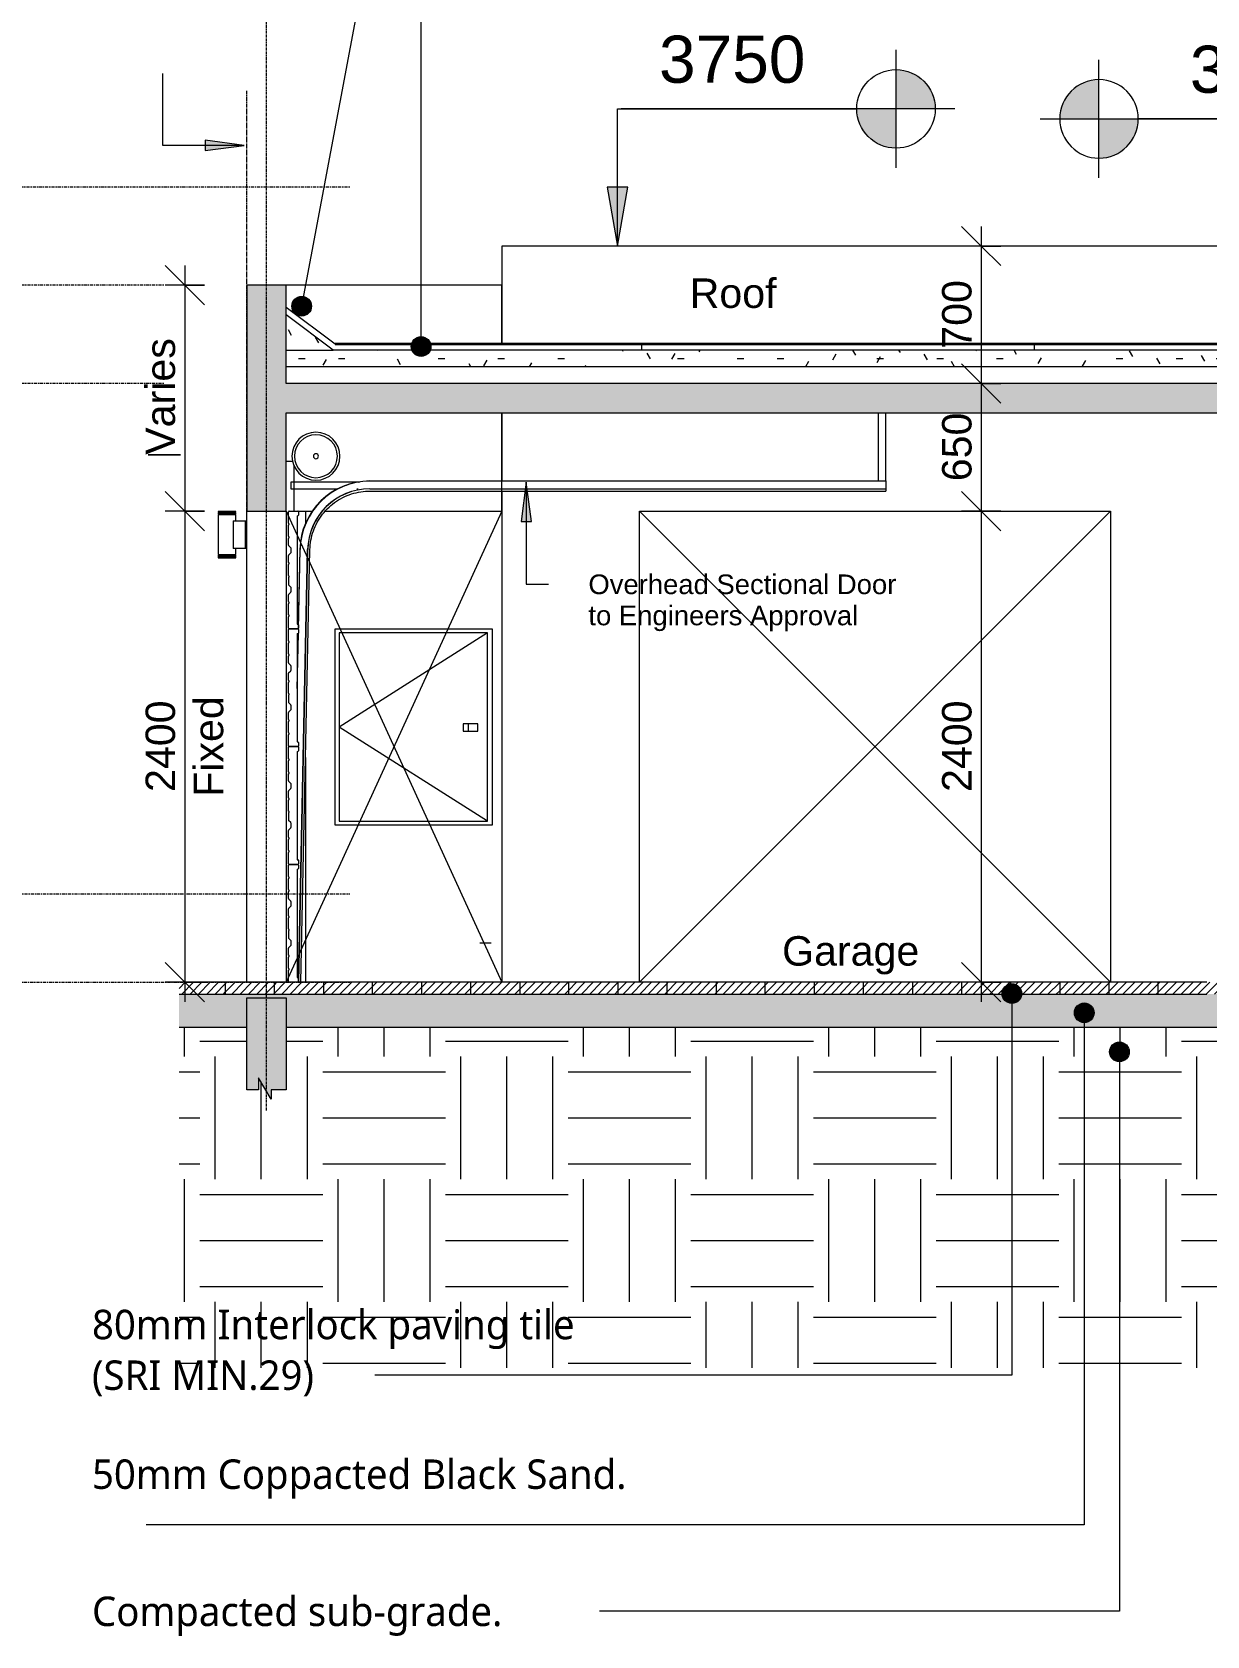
# Model space of a CAD drawing. Header units: millimetres. Extents: x -25665 to 25841, y -6376 to 15610.
# Drawn here: x -19171 to -13187, y -3329 to 4840 of the extents above; entities that cross this region are included whole.
import ezdxf

# ---------------------------------------------------------------- set-up
doc = ezdxf.new("R2010")
doc.units = ezdxf.units.MM
for name, pattern in [('Centre', [31.75, 6.35, -4.75, 15.9, -4.75]), ('Grid Line', [22.225, 12.7, -3.175, 3.175, -3.175]), ('Hidden', [7.14375, 4.7625, -2.38125])]:
    doc.linetypes.add(name, pattern=pattern)
for name, color, linetype, lineweight in [('A-ANNO-DIMS', 211, 'Continuous', 9), ('A-ANNO-DIMS-100', 211, 'Continuous', 9), ('A-DETL', 90, 'Continuous', 9), ('A-DETL-GENF', 92, 'Continuous', 9), ('A-DETL-HDLN', 90, 'Hidden', 9), ('A-DETL-THIN', 151, 'Continuous', 9), ('A-DOOR', 31, 'Continuous', 9), ('A-FLOR', 192, 'Continuous', 9), ('A-FLOR-LEVL', 51, 'Continuous', 9), ('A-FLOR-MCUT', 51, 'Continuous', 9), ('A-FLOR-PATT', 8, 'Continuous', 35), ('A-GENM', 13, 'Continuous', 9), ('A-WALL', 113, 'Continuous', 9), ('E-LITE-EQPM', 33, 'Continuous', 9), ('G-ANNO-DIMS', 111, 'Continuous', 9), ('G-ANNO-TEXT', 231, 'Continuous', 9), ('Q-CASE', 31, 'Continuous', 9), ('S-GRID', 1, 'Continuous', 9)]:
    doc.layers.add(name, color=color, linetype=linetype, lineweight=lineweight)
doc.styles.add('Arial_2', font='arial.ttf', dxfattribs={"height": 240})
doc.styles.add('Arial_4', font='arial.ttf', dxfattribs={"height": 150})
doc.styles.add('Arial_6', font='arial.ttf', dxfattribs={"height": 150})
doc.styles.add('Arial_7', font='arial.ttf', dxfattribs={"height": 100})
doc.styles.add('Lucida Sans Unicode_1', font='l_10646.ttf', dxfattribs={"height": 150})
doc.dimstyles.new('100', dxfattribs={"dimscale": 304.8, "dimtxt": 153.03891, "dimasz": 0.656168, "dimexe": 0.328084, "dimexo": 0.0625, "dimgap": 0.016404, "dimtad": 1, "dimdec": 0, "dimzin": 0, "dimdsep": 46, "dimtxsty": 'Arial_4', "dimblk1": 'OBLIQUE', "dimblk2": 'OBLIQUE', "dimsah": 1, "dimcen": 0.09, "dimdle": 0.328084, "dimazin": 0, "dimtfac": 1, "dimtdec": 4, "dimtix": 1, "dimtmove": 0, "dimatfit": 3, "dimfxl": 0.328084, "dimfxlon": 1, "dimtvp": 1, "dimtolj": 1, "dimtzin": 0, "dimarcsym": 2})
doc.dimstyles.new('100_1', dxfattribs={"dimscale": 304.8, "dimtxt": 153.03891, "dimasz": 0.656168, "dimexe": 0.328084, "dimexo": 0.0625, "dimgap": 0.016404, "dimtad": 1, "dimdec": 0, "dimzin": 0, "dimdsep": 46, "dimtxsty": 'Arial_6', "dimblk1": 'OBLIQUE', "dimblk2": 'OBLIQUE', "dimsah": 1, "dimcen": 0.09, "dimdle": 0.328084, "dimazin": 0, "dimtfac": 1, "dimtdec": 4, "dimtix": 1, "dimtmove": 0, "dimatfit": 3, "dimfxl": 0.328084, "dimfxlon": 1, "dimtvp": 1, "dimtolj": 1, "dimtzin": 0, "dimarcsym": 2})
pattern_1 = [(0, (-2066.66, 4700), (406.4, 101.6), [33.528, -271.272, 33.528, -271.272, -1625.6]), (0, (-2066.66, 4700), (406.4, 101.6), [-609.6, 33.528, -576.072, 33.528, -271.272, -711.2]), (0, (-2066.66, 4700), (406.4, 101.6), [-1524, 33.528, -169.672, 33.528, -474.472]), (120, (-1914.26, 4750.8), (-291.1882, 301.1527), [33.528, -271.272, 33.528, -271.272, -1625.6]), (120, (-1914.26, 4750.8), (-291.1882, 301.1527), [-609.6, 33.528, -576.072, 33.528, -271.272, -711.2]), (120, (-1914.26, 4750.8), (-291.1882, 301.1527), [-1524, 33.528, -169.672, 33.528, -474.472]), (240, (-1863.46, 4954), (-115.2118, -402.7527), [33.528, -271.272, 33.528, -271.272, -1625.6]), (240, (-1863.46, 4954), (-115.2118, -402.7527), [-609.6, 33.528, -576.072, 33.528, -271.272, -711.2]), (240, (-1863.46, 4954), (-115.2118, -402.7527), [-1524, 33.528, -169.672, 33.528, -474.472])]
pattern_2 = [(45, (-2066.66, 4700), (-21.213203, 21.213203), [])]

# ---------------------------------------------------------------- blocks, each defined once
blk = doc.blocks.new('overhead-sectinal-door - Rs1--1485922-Section - D')
at = {"layer": 'A-DOOR'}
for p, q in [((-14862.5, 2900), (-14862.5, 2553.2)), ((-14822.5, 2553.2), (-14822.5, 2900)), ((-17877.8, 2654), (-17870.1, 2654)), ((-17870.1, 2654), (-17843.5, 2654)), ((-17836.4, 2400), (-17836.4, 2631.7)), ((-17852.4, 2511.2), (-17852.4, 2549.3)), ((-17852.4, 2549.3), (-17501.2, 2549.3)), ((-17511, 2546.6), (-17512.6, 2546.3)), ((-17451.1, 2553.2), (-14822.5, 2553.2)), ((-14822.5, 2551.7), (-17451.1, 2551.7)), ((-14822.5, 2553.2), (-14822.5, 2551.7)), ((-14822.5, 2551.7), (-14822.5, 2549.3)), ((-14822.5, 2549.3), (-14822.5, 2518.3)), ((-17618.2, 2511.2), (-17852.4, 2511.2)), ((-17570.1, 2531.1), (-17571.6, 2530.6)), ((-17510.9, 2511.2), (-17516.6, 2511.2)), ((-17451.1, 2513.4), (-14822.5, 2513.4)), ((-17451.1, 2512.6), (-14822.5, 2512.6)), ((-17451.1, 2501.6), (-14822.5, 2501.6)), ((-14822.5, 2518.3), (-14822.5, 2517)), ((-14822.5, 2517), (-14822.5, 2513.4)), ((-14822.5, 2513.4), (-14822.5, 2512.6)), ((-14822.5, 2512.6), (-14822.5, 2505.3)), ((-14822.5, 2505.3), (-14822.5, 2501.6)), ((-17719.7, 2428.7), (-17720.8, 2427.4)), ((-17799.2, 2265.7), (-17799.5, 2264.1)), ((-17807.4, 2204.2), (-17815.4, 1822.3)), ((-17814.4, 1796.9), (-17805.9, 2204.2)), ((-17813.5, 0.2), (-17767.6, 2203.4)), ((-17812.7, 0.2), (-17766.8, 2203.4)), ((-17801.7, 0), (-17755.8, 2203.1)), ((-17815.8, 1801.7), (-17815.9, 1798.4)), ((-17820.7, 1495.6), (-17814.8, 1778.3)), ((-17816.3, 1776.8), (-17820.7, 1567)), ((-17813.5, 0.2), (-17817.1, 0.3)), ((-17812.7, 0.2), (-17813.5, 0.2)), ((-17805.4, 0.1), (-17812.7, 0.2)), ((-17802, 0), (-17805.4, 0.1))]:
    blk.add_line(p, q, dxfattribs=at)
at = {"layer": 'A-DOOR', "lineweight": 18}
for p, q in [((-17865.1, 2338.8), (-17865.1, 2396.8)), ((-17862, 2400), (-17817.5, 2400)), ((-17820.7, 2376.2), (-17820.7, 1823.8)), ((-17820.7, 2376.2), (-17816.9, 2376.2)), ((-17814.3, 2396.8), (-17814.3, 2378.7)), ((-17865.1, 2272.1), (-17865.1, 2327.6)), ((-17865.1, 2226.5), (-17865.1, 2260.9)), ((-17852.9, 2213.1), (-17864.4, 2224.7)), ((-17852.4, 2187.9), (-17852.4, 2212.1)), ((-17865.1, 2138.8), (-17865.1, 2173.5)), ((-17865.1, 2072.1), (-17865.1, 2127.6)), ((-17864.4, 2175.3), (-17852.9, 2186.9)), ((-17865.1, 2060.9), (-17865.1, 2026.5)), ((-17865.1, 1938.8), (-17865.1, 1973.5)), ((-17852.9, 2013.1), (-17864.4, 2024.7)), ((-17864.4, 1975.3), (-17852.9, 1986.9)), ((-17852.4, 1987.9), (-17852.4, 2012.1)), ((-17865.1, 1872.1), (-17865.1, 1927.6)), ((-17865.1, 1803.2), (-17865.1, 1860.9)), ((-17817.5, 1800), (-17862, 1800)), ((-17862, 1800), (-17817.5, 1800)), ((-17820.7, 1823.8), (-17816.9, 1823.8)), ((-17814.3, 1821.3), (-17814.3, 1803.2)), ((-17865.1, 1738.8), (-17865.1, 1796.8)), ((-17865.1, 1672.1), (-17865.1, 1727.6)), ((-17820.7, 1776.2), (-17820.7, 1223.8)), ((-17820.7, 1776.2), (-17816.9, 1776.2)), ((-17814.3, 1796.8), (-17814.3, 1778.7)), ((-17865.1, 1626.5), (-17865.1, 1660.9)), ((-17865.1, 1538.8), (-17865.1, 1573.5)), ((-17852.9, 1613.1), (-17864.4, 1624.7)), ((-17864.4, 1575.3), (-17852.9, 1586.9)), ((-17852.4, 1587.9), (-17852.4, 1612.1)), ((-17865.1, 1472.1), (-17865.1, 1527.6)), ((-17865.1, 1460.9), (-17865.1, 1426.5)), ((-17852.9, 1413.1), (-17864.4, 1424.7)), ((-17852.4, 1387.9), (-17852.4, 1412.1)), ((-17865.1, 1338.8), (-17865.1, 1373.5)), ((-17865.1, 1272.1), (-17865.1, 1327.6)), ((-17864.4, 1375.3), (-17852.9, 1386.9)), ((-17865.1, 1203.2), (-17865.1, 1260.9)), ((-17865.1, 1138.8), (-17865.1, 1196.8)), ((-17817.5, 1200), (-17862, 1200)), ((-17862, 1200), (-17817.5, 1200)), ((-17820.7, 1223.8), (-17816.9, 1223.8)), ((-17820.7, 1176.2), (-17820.7, 623.8)), ((-17820.7, 1176.2), (-17816.9, 1176.2)), ((-17814.3, 1221.3), (-17814.3, 1203.2)), ((-17814.3, 1196.8), (-17814.3, 1178.7)), ((-17865.1, 1072.1), (-17865.1, 1127.6)), ((-17865.1, 1026.5), (-17865.1, 1060.9)), ((-17852.9, 1013.1), (-17864.4, 1024.7)), ((-17864.4, 975.3), (-17852.9, 986.9)), ((-17852.4, 987.9), (-17852.4, 1012.1)), ((-17865.1, 938.8), (-17865.1, 973.5)), ((-17865.1, 872.1), (-17865.1, 927.6)), ((-17865.1, 860.9), (-17865.1, 826.5)), ((-17852.9, 813.1), (-17864.4, 824.7)), ((-17865.1, 738.8), (-17865.1, 773.5)), ((-17864.4, 775.3), (-17852.9, 786.9)), ((-17852.4, 787.9), (-17852.4, 812.1)), ((-17865.1, 672.1), (-17865.1, 727.6)), ((-17865.1, 603.2), (-17865.1, 660.9)), ((-17865.1, 538.8), (-17865.1, 596.8)), ((-17817.5, 600), (-17862, 600)), ((-17862, 600), (-17817.5, 600)), ((-17820.7, 623.8), (-17816.9, 623.8)), ((-17820.7, 576.2), (-17820.7, 23.8)), ((-17820.7, 576.2), (-17816.9, 576.2)), ((-17814.3, 621.3), (-17814.3, 603.2)), ((-17814.3, 596.8), (-17814.3, 578.7)), ((-17865.1, 472.1), (-17865.1, 527.6)), ((-17865.1, 426.5), (-17865.1, 460.9)), ((-17852.9, 413.1), (-17864.4, 424.7)), ((-17852.4, 387.9), (-17852.4, 412.1)), ((-17865.1, 338.8), (-17865.1, 373.5)), ((-17865.1, 272.1), (-17865.1, 327.6)), ((-17864.4, 375.3), (-17852.9, 386.9)), ((-17865.1, 260.9), (-17865.1, 226.5)), ((-17865.1, 138.8), (-17865.1, 173.5)), ((-17852.9, 213.1), (-17864.4, 224.7)), ((-17864.4, 175.3), (-17852.9, 186.9)), ((-17852.4, 187.9), (-17852.4, 212.1)), ((-17865.1, 72.1), (-17865.1, 127.6)), ((-17865.1, 3.2), (-17865.1, 60.9)), ((-17820.7, 23.8), (-17816.9, 23.8)), ((-17814.3, 21.3), (-17814.3, 3.2))]:
    blk.add_line(p, q, dxfattribs=at)
at = {"layer": 'A-DOOR', "flags": 128}
blk.add_lwpolyline([(-17755.8, 2203.1), (-17755.3, 2215.3), (-17754.3, 2227.5), (-17752.8, 2239.6), (-17750.9, 2251.6), (-17748.4, 2263.6), (-17745.5, 2275.4), (-17742.2, 2287.1), (-17738.3, 2298.7), (-17734, 2310.1), (-17729.3, 2321.3), (-17724, 2332.3), (-17718.4, 2343.1), (-17712.3, 2353.7), (-17705.9, 2364), (-17699, 2374.1), (-17691.7, 2383.9), (-17684, 2393.3), (-17676, 2402.5), (-17667.6, 2411.3), (-17658.8, 2419.8), (-17649.7, 2427.9), (-17640.3, 2435.7), (-17630.6, 2443.1), (-17620.6, 2450.1), (-17610.4, 2456.6), (-17599.8, 2462.8), (-17589.1, 2468.5), (-17578.1, 2473.8), (-17566.9, 2478.7), (-17555.6, 2483.1), (-17544, 2487.1), (-17532.3, 2490.5), (-17520.5, 2493.6), (-17508.6, 2496.1), (-17496.6, 2498.2), (-17484.5, 2499.7), (-17472.4, 2500.8), (-17460.2, 2501.4), (-17451.1, 2501.6)], dxfattribs=at)
at = {"layer": 'A-DOOR'}
for centre, radius, start, end in [((-17725.4, 2679.4), 122.1, 90, 270), ((-17725.4, 2679.4), 109.4, 90, 270), ((-17725.4, 2679.4), 122.1, 270, 90), ((-17725.4, 2679.4), 109.4, 270, 90), ((-17451.1, 2196.8), 356.4, 90, 178.8065), ((-17451.1, 2196.8), 354.9, 90, 178.8065), ((-17451.1, 2196.8), 316.6, 90, 178.8065), ((-17451.1, 2196.8), 315.8, 90, 178.8065)]:
    blk.add_arc(centre, radius, start, end, dxfattribs=at)
at = {"layer": 'A-DOOR', "lineweight": 18}
for centre, radius, start, end in [((-17725.4, 2679.4), 12.7, 90, 270), ((-17725.4, 2679.4), 12.7, 270, 90), ((-17862, 2396.8), 3.16, 90, 180), ((-17817.5, 2396.8), 3.16, 0, 90), ((-17816.9, 2378.7), 2.54, 270, 0), ((-17863.5, 2338.8), 1.59, 180, 241.67793), ((-17863.5, 2327.6), 1.59, 118.32129, 180), ((-17866.6, 2333.2), 4.76, 298.32129, 61.67793), ((-17863.5, 2272.1), 1.59, 180, 241.67793), ((-17863.5, 2260.9), 1.59, 118.32129, 180), ((-17862.6, 2226.5), 2.54, 180, 225), ((-17866.6, 2266.5), 4.76, 298.32129, 61.67793), ((-17854, 2212.1), 1.52, 0, 45), ((-17862.6, 2173.5), 2.54, 135, 180), ((-17863.5, 2138.8), 1.59, 180, 241.67793), ((-17863.5, 2127.6), 1.59, 118.32129, 180), ((-17866.6, 2133.2), 4.76, 298.32129, 61.67793), ((-17854, 2187.9), 1.52, 315, 0), ((-17863.5, 2072.1), 1.59, 180, 241.67793), ((-17863.5, 2060.9), 1.59, 118.32129, 180), ((-17866.6, 2066.5), 4.76, 298.32129, 61.67793), ((-17862.6, 2026.5), 2.54, 180, 225), ((-17862.6, 1973.5), 2.54, 135, 180), ((-17854, 2012.1), 1.52, 0, 45), ((-17854, 1987.9), 1.52, 315, 0), ((-17863.5, 1938.8), 1.59, 180, 241.67793), ((-17863.5, 1927.6), 1.59, 118.32129, 180), ((-17866.6, 1933.2), 4.76, 298.32129, 61.67793), ((-17863.5, 1872.1), 1.59, 180, 241.67793), ((-17863.5, 1860.9), 1.59, 118.32129, 180), ((-17862, 1803.2), 3.16, 180, 270), ((-17862, 1796.8), 3.16, 90, 180), ((-17866.6, 1866.5), 4.76, 298.32129, 61.67793), ((-17817.5, 1803.2), 3.16, 270, 0), ((-17817.5, 1796.8), 3.16, 0, 90), ((-17816.9, 1821.3), 2.54, 0, 90), ((-17863.5, 1738.8), 1.59, 180, 241.67793), ((-17863.5, 1727.6), 1.59, 118.32129, 180), ((-17866.6, 1733.2), 4.76, 298.32129, 61.67793), ((-17816.9, 1778.7), 2.54, 270, 0), ((-17863.5, 1672.1), 1.59, 180, 241.67793), ((-17863.5, 1660.9), 1.59, 118.32129, 180), ((-17866.6, 1666.5), 4.76, 298.32129, 61.67793), ((-17862.6, 1626.5), 2.54, 180, 225), ((-17862.6, 1573.5), 2.54, 135, 180), ((-17854, 1612.1), 1.52, 0, 45), ((-17854, 1587.9), 1.52, 315, 0), ((-17863.5, 1538.8), 1.59, 180, 241.67793), ((-17863.5, 1527.6), 1.59, 118.32129, 180), ((-17863.5, 1472.1), 1.59, 180, 241.67793), ((-17866.6, 1533.2), 4.76, 298.32129, 61.67793), ((-17866.6, 1466.5), 4.76, 298.32129, 61.67793), ((-17863.5, 1460.9), 1.59, 118.32129, 180), ((-17862.6, 1426.5), 2.54, 180, 225), ((-17854, 1412.1), 1.52, 0, 45), ((-17862.6, 1373.5), 2.54, 135, 180), ((-17863.5, 1338.8), 1.59, 180, 241.67793), ((-17863.5, 1327.6), 1.59, 118.32129, 180), ((-17866.6, 1333.2), 4.76, 298.32129, 61.67793), ((-17854, 1387.9), 1.52, 315, 0), ((-17863.5, 1272.1), 1.59, 180, 241.67793), ((-17863.5, 1260.9), 1.59, 118.32129, 180), ((-17866.6, 1266.5), 4.76, 298.32129, 61.67793), ((-17862, 1203.2), 3.16, 180, 270), ((-17862, 1196.8), 3.16, 90, 180), ((-17817.5, 1203.2), 3.16, 270, 0), ((-17817.5, 1196.8), 3.16, 0, 90), ((-17816.9, 1221.3), 2.54, 0, 90), ((-17816.9, 1178.7), 2.54, 270, 0), ((-17863.5, 1138.8), 1.59, 180, 241.67793), ((-17863.5, 1127.6), 1.59, 118.32129, 180), ((-17863.5, 1072.1), 1.59, 180, 241.67793), ((-17863.5, 1060.9), 1.59, 118.32129, 180), ((-17866.6, 1133.2), 4.76, 298.32129, 61.67793), ((-17866.6, 1066.5), 4.76, 298.32129, 61.67793), ((-17862.6, 1026.5), 2.54, 180, 225), ((-17854, 1012.1), 1.52, 0, 45), ((-17854, 987.9), 1.52, 315, 0), ((-17862.6, 973.5), 2.54, 135, 180), ((-17863.5, 938.8), 1.59, 180, 241.67793), ((-17863.5, 927.6), 1.59, 118.32129, 180), ((-17866.6, 933.2), 4.76, 298.32129, 61.67793), ((-17863.5, 872.1), 1.59, 180, 241.67793), ((-17863.5, 860.9), 1.59, 118.32129, 180), ((-17862.6, 826.5), 2.54, 180, 225), ((-17866.6, 866.5), 4.76, 298.32129, 61.67793), ((-17862.6, 773.5), 2.54, 135, 180), ((-17863.5, 738.8), 1.59, 180, 241.67793), ((-17866.6, 733.2), 4.76, 298.32129, 61.67793), ((-17854, 812.1), 1.52, 0, 45), ((-17854, 787.9), 1.52, 315, 0), ((-17863.5, 727.6), 1.59, 118.32129, 180), ((-17863.5, 672.1), 1.59, 180, 241.67793), ((-17863.5, 660.9), 1.59, 118.32129, 180), ((-17866.6, 666.5), 4.76, 298.32129, 61.67793), ((-17862, 603.2), 3.16, 180, 270), ((-17862, 596.8), 3.16, 90, 180), ((-17817.5, 603.2), 3.16, 270, 0), ((-17817.5, 596.8), 3.16, 0, 90), ((-17816.9, 621.3), 2.54, 0, 90), ((-17816.9, 578.7), 2.54, 270, 0), ((-17863.5, 538.8), 1.59, 180, 241.67793), ((-17863.5, 527.6), 1.59, 118.32129, 180), ((-17866.6, 533.2), 4.76, 298.32129, 61.67793), ((-17863.5, 472.1), 1.59, 180, 241.67793), ((-17863.5, 460.9), 1.59, 118.32129, 180), ((-17862.6, 426.5), 2.54, 180, 225), ((-17866.6, 466.5), 4.76, 298.32129, 61.67793), ((-17854, 412.1), 1.52, 0, 45), ((-17862.6, 373.5), 2.54, 135, 180), ((-17863.5, 338.8), 1.59, 180, 241.67793), ((-17863.5, 327.6), 1.59, 118.32129, 180), ((-17866.6, 333.2), 4.76, 298.32129, 61.67793), ((-17854, 387.9), 1.52, 315, 0), ((-17863.5, 272.1), 1.59, 180, 241.67793), ((-17863.5, 260.9), 1.59, 118.32129, 180), ((-17866.6, 266.5), 4.76, 298.32129, 61.67793), ((-17862.6, 226.5), 2.54, 180, 225), ((-17862.6, 173.5), 2.54, 135, 180), ((-17854, 212.1), 1.52, 0, 45), ((-17854, 187.9), 1.52, 315, 0), ((-17863.5, 138.8), 1.59, 180, 241.67793), ((-17863.5, 127.6), 1.59, 118.32129, 180), ((-17866.6, 133.2), 4.76, 298.32129, 61.67793), ((-17863.5, 72.1), 1.59, 180, 241.67793), ((-17863.5, 60.9), 1.59, 118.32129, 180), ((-17862, 3.2), 3.16, 180, 270), ((-17866.6, 66.5), 4.76, 298.32129, 61.67793), ((-17817.5, 3.2), 3.16, 270, 360), ((-17816.9, 21.3), 2.54, 0, 90)]:
    blk.add_arc(centre, radius, start, end, dxfattribs=at)
blk = doc.blocks.new('garage-proj - garage-proj-757421-Section - D')
at = {"layer": 'A-GENM'}
for p, q in [((-12977.8, 3750), (-16777.8, 3750)), ((-16777.8, 3750), (-16777.8, 3550)), ((-12977.8, 3550), (-12977.8, 3750)), ((-16777.8, 3550), (-16777.8, 3250)), ((-12977.8, 3250), (-12977.8, 3550)), ((-16777.8, 2900), (-16777.8, 2553.2)), ((-12977.8, 2400), (-12977.8, 2900)), ((-16777.8, 2501.6), (-16777.8, 2400)), ((-16777.8, 2400), (-16777.8, 0)), ((-16077.8, 0), (-16077.8, 2400)), ((-16077.8, 2400), (-13677.8, 2400)), ((-13677.8, 2400), (-13677.8, 0)), ((-12977.8, 0), (-12977.8, 2400))]:
    blk.add_line(p, q, dxfattribs=at)
blk = doc.blocks.new('OUTDOOR WALL MOUNTED LIGHT - L11 LED OUTDOOR WALL MOUNTED LIGHT IP65_26W-1026409-Section - D')
at = {"layer": 'E-LITE-EQPM'}
for p, q in [((-18177.8, 2398.5), (-18222.8, 2397.5)), ((-18222.8, 2397.5), (-18222.8, 2393)), ((-18132.8, 2397.5), (-18222.8, 2397.5)), ((-18222.8, 2393), (-18132.8, 2393)), ((-18222.8, 2390), (-18222.8, 2386)), ((-18222.8, 2390), (-18132.8, 2390)), ((-18222.8, 2386), (-18132.8, 2386)), ((-18222.8, 2383), (-18222.8, 2178)), ((-18222.8, 2383), (-18132.8, 2383)), ((-18221.3, 2393), (-18221.3, 2390)), ((-18219.8, 2386), (-18219.8, 2383)), ((-18132.8, 2397.5), (-18177.8, 2398.5)), ((-18135.8, 2383), (-18135.8, 2386)), ((-18134.3, 2390), (-18134.3, 2393)), ((-18132.8, 2393), (-18132.8, 2397.5)), ((-18132.8, 2386), (-18132.8, 2390)), ((-18132.8, 2350), (-18132.8, 2383)), ((-18147.8, 2350), (-18085.3, 2350)), ((-18147.8, 2350), (-18147.8, 2210)), ((-18085.3, 2350), (-18077.8, 2350)), ((-18085.3, 2350), (-18085.3, 2210)), ((-18085.3, 2210), (-18147.8, 2210)), ((-18132.8, 2178), (-18132.8, 2210)), ((-18086.8, 2211.8), (-18086.8, 2210.9)), ((-18086.8, 2210.9), (-18086.8, 2211.8)), ((-18077.8, 2210), (-18085.3, 2210)), ((-18222.8, 2178), (-18132.8, 2178)), ((-18222.8, 2175), (-18222.8, 2171)), ((-18222.8, 2175), (-18132.8, 2175)), ((-18222.8, 2171), (-18132.8, 2171)), ((-18222.8, 2168), (-18222.8, 2162.5)), ((-18222.8, 2168), (-18132.8, 2168)), ((-18222.8, 2162.5), (-18132.8, 2162.5)), ((-18221.3, 2171), (-18221.3, 2168)), ((-18219.8, 2178), (-18219.8, 2175)), ((-18135.8, 2175), (-18135.8, 2178)), ((-18134.3, 2168), (-18134.3, 2171)), ((-18132.8, 2171), (-18132.8, 2175)), ((-18132.8, 2162.5), (-18132.8, 2168))]:
    blk.add_line(p, q, dxfattribs=at)
blk = doc.blocks.new('mdb - mdb-1660036-Section - D')
at = {"layer": 'Q-CASE'}
for p, q in [((-17627.8, 1800), (-16827.8, 1800)), ((-17627.8, 800), (-17627.8, 1800)), ((-16827.8, 1800), (-16827.8, 800)), ((-16850.8, 1780), (-17607.8, 1300)), ((-17607.8, 1780), (-17607.8, 820)), ((-16850.8, 1780), (-17607.8, 1780)), ((-16850.8, 820), (-16850.8, 1780)), ((-16975.2, 1316.3), (-16975.2, 1278.8)), ((-16900.2, 1316.3), (-16975.2, 1316.3)), ((-16950.2, 1316.3), (-16950.2, 1278.8)), ((-16900.2, 1278.8), (-16900.2, 1316.3)), ((-16850.8, 820), (-17607.8, 1300)), ((-16975.2, 1278.8), (-16900.2, 1278.8)), ((-17607.8, 820), (-16850.8, 820)), ((-16827.8, 800), (-17627.8, 800)), ((-16890.2, 200), (-16832.8, 200))]:
    blk.add_line(p, q, dxfattribs=at)
blk = doc.blocks.new('Spot Elevations - Standard-23738-Section - D')
at = {"layer": 'G-ANNO-DIMS'}
h = blk.add_hatch(color=256, dxfattribs=at)
edge = h.paths.add_edge_path()
edge.add_line((-4194.8, 9899.7), (-3994.8, 9899.7))
edge.add_arc((-4194.8, 9899.7), 200, 0, 90)
edge.add_line((-4194.8, 10099.7), (-4194.8, 9899.7))
h = blk.add_hatch(color=256, dxfattribs=at)
edge = h.paths.add_edge_path()
edge.add_line((-4194.8, 9899.7), (-4394.8, 9899.7))
edge.add_arc((-4194.8, 9899.7), 200, 180, 270)
edge.add_line((-4194.8, 9699.7), (-4194.8, 9899.7))
for p, q in [((-4194.8, 9599.7), (-4194.8, 10199.7)), ((-3894.8, 9899.7), (-5594.8, 9899.7))]:
    blk.add_line(p, q, dxfattribs=at)
blk.add_circle((-4194.8, 9899.7), 200, dxfattribs=at)
blk = doc.blocks.new('DIMBLOCK30-Section - D')
at = {"layer": 'A-ANNO-DIMS-100', "transparency": 16777216}
for p, q in [((-14336.5, 3750), (-14436.5, 3850)), ((-14336.5, 3850), (-14336.5, 3050)), ((-14236.5, 3750), (-14436.5, 3750)), ((-14336.5, 3750), (-14236.5, 3650)), ((-14336.5, 3750), (-14236.5, 3750)), ((-14336.5, 3050), (-14436.5, 3150)), ((-14236.5, 3050), (-14436.5, 3050)), ((-14336.5, 3050), (-14236.5, 2950)), ((-14336.5, 3050), (-14236.5, 3050))]:
    blk.add_line(p, q, dxfattribs=at)
at = {"layer": 'A-ANNO-DIMS-100', "color": 0, "transparency": 16777216, "insert": (-14536.2, 3226.9), "char_height": 150, "width": 415.324, "attachment_point": 1, "rotation": 90, "line_spacing_factor": 0.941778, "style": 'Arial_4'}
blk.add_mtext('700', dxfattribs=at)
blk = doc.blocks.new('_Oblique')
at = {"color": 0, "linetype": 'ByBlock', "lineweight": -2}
blk.add_line((-0.5, -0.5), (0.5, 0.5), dxfattribs=at)
blk = doc.blocks.new('DIMBLOCK31-Section - D')
at = {"layer": 'A-ANNO-DIMS-100', "transparency": 16777216}
for p, q in [((-14336.5, 3050), (-14436.5, 3150)), ((-14236.5, 3050), (-14436.5, 3050)), ((-14336.5, 3050), (-14336.5, 2400)), ((-14336.5, 3050), (-14236.5, 2950)), ((-14336.5, 3050), (-14236.5, 3050)), ((-14336.5, 2400), (-14436.5, 2500)), ((-14236.5, 2400), (-14436.5, 2400)), ((-14336.5, 2400), (-14236.5, 2300)), ((-14336.5, 2400), (-14236.5, 2400))]:
    blk.add_line(p, q, dxfattribs=at)
at = {"layer": 'A-ANNO-DIMS-100', "color": 0, "transparency": 16777216, "insert": (-14536.2, 2551.9), "char_height": 150, "width": 415.324, "attachment_point": 1, "rotation": 90, "line_spacing_factor": 0.941778, "style": 'Arial_4'}
blk.add_mtext('650', dxfattribs=at)
blk = doc.blocks.new('DIMBLOCK32-Section - D')
at = {"layer": 'A-ANNO-DIMS-100', "transparency": 16777216}
for p, q in [((-14336.5, 2400), (-14436.5, 2500)), ((-14236.5, 2400), (-14436.5, 2400)), ((-14336.5, 2400), (-14336.5, -100)), ((-14336.5, 2400), (-14236.5, 2300)), ((-14336.5, 2400), (-14236.5, 2400)), ((-14336.5, 0), (-14436.5, 100)), ((-14236.5, 0), (-14436.5, 0)), ((-14336.5, 0), (-14236.5, -100)), ((-14336.5, 0), (-14236.5, 0))]:
    blk.add_line(p, q, dxfattribs=at)
at = {"layer": 'A-ANNO-DIMS-100', "color": 0, "transparency": 16777216, "insert": (-14536.2, 969.3), "char_height": 150, "width": 553.765, "attachment_point": 1, "rotation": 90, "line_spacing_factor": 0.941778, "style": 'Arial_4'}
blk.add_mtext('2400', dxfattribs=at)
blk = doc.blocks.new('DIMBLOCK33-Section - D')
at = {"layer": 'A-ANNO-DIMS-100', "transparency": 16777216}
for p, q in [((-18393.3, 3550), (-18493.3, 3650)), ((-18393.3, 3650), (-18393.3, 2400)), ((-18293.3, 3550), (-18493.3, 3550)), ((-18393.3, 3550), (-18293.3, 3450)), ((-18393.3, 3550), (-18293.3, 3550)), ((-18393.3, 2400), (-18493.3, 2500)), ((-18293.3, 2400), (-18493.3, 2400)), ((-18393.3, 2400), (-18293.3, 2300)), ((-18393.3, 2400), (-18293.3, 2400))]:
    blk.add_line(p, q, dxfattribs=at)
at = {"layer": 'A-ANNO-DIMS-100', "color": 0, "transparency": 16777216, "insert": (-18593.1, 2686.6), "char_height": 150, "width": 692.207, "attachment_point": 1, "rotation": 90, "line_spacing_factor": 0.941778, "style": 'Arial_6'}
blk.add_mtext('\u200cVaries', dxfattribs=at)
blk = doc.blocks.new('DIMBLOCK34-Section - D')
at = {"layer": 'A-ANNO-DIMS-100', "transparency": 16777216}
for p, q in [((-18393.3, 2400), (-18493.3, 2500)), ((-18293.3, 2400), (-18493.3, 2400)), ((-18393.3, 2400), (-18393.3, -100)), ((-18393.3, 2400), (-18293.3, 2300)), ((-18393.3, 2400), (-18293.3, 2400)), ((-18393.3, 0), (-18493.3, 100)), ((-18293.3, 0), (-18493.3, 0)), ((-18393.3, 0), (-18293.3, -100)), ((-18393.3, 0), (-18293.3, 0))]:
    blk.add_line(p, q, dxfattribs=at)
at = {"layer": 'A-ANNO-DIMS-100', "color": 0, "transparency": 16777216, "char_height": 150, "attachment_point": 1, "rotation": 90, "line_spacing_factor": 0.941778, "style": 'Arial_4'}
for s, insert, width in [('2400', (-18593.1, 969.3), 553.765), ('Fixed', (-18347.6, 944.5), 613.097)]:
    blk.add_mtext(s, dxfattribs=dict(at, insert=insert, width=width))

msp = doc.modelspace()

# ---------------------------------------------------------------- hatches: boundary and pattern name
at = {"layer": 'A-DETL-GENF'}
for points in [[(-17877.8, 2400), (-17877.8, 2900), (-11877.9, 2900), (-11877.9, 2400), (-11677.9, 2400), (-11677.9, 3550), (-11877.9, 3550), (-11877.9, 3050), (-17877.8, 3050), (-17877.8, 3550), (-18077.8, 3550), (-18077.8, 2400), (-17914.7, 2400)], [(-17952.8, -595.8), (-17952.8, -547.3), (-17877.8, -547.3), (-17877.8, -80), (-18077.8, -80), (-18077.8, -547.3), (-18017.8, -547.3), (-18017.8, -487.3)]]:
    msp.add_hatch(color=253, dxfattribs=at).paths.add_polyline_path(points)
at = {"layer": 'A-DETL-GENF', "lineweight": 18}
h = msp.add_hatch(dxfattribs=at)
h.set_pattern_fill('FP_3', color=250, style=0, pattern_type=2)
h.set_pattern_definition(pattern_1)
h.paths.add_polyline_path([(-17877.8, 3220), (-17637.8, 3220), (-17877.8, 3400), (-17877.8, 3390.5)])
at = {"layer": 'A-DETL-GENF'}
h = msp.add_hatch(dxfattribs=at)
h.set_pattern_fill('FP_19', color=253, style=0, pattern_type=2)
h.set_pattern_definition([(0, (-2066.66, 4700), (625, 625), [625, -625]), (0, (-2066.66, 4934.4), (625, 625), [625, -625]), (0, (-2066.66, 5168.75), (625, 625), [625, -625]), (90, (-1988.54, 5246.9), (-625, 625), [625, -625]), (90, (-1754.16, 5246.9), (-625, 625), [625, -625]), (90, (-1519.8, 5246.9), (-625, 625), [625, -625])])
h.paths.add_polyline_path([(12923.1, -1964.5), (14073.4, -1964.5), (14073.4, 71.5), (13122.2, 71.5), (13122.2, -123.2), (13047.2, -123.2), (13047.2, -171.8), (13018.1, -123.2), (12922.2, -123.2), (12922.2, 300), (10032.2, 300), (9782.2, 50), (9622.2, 50), (9622.2, 120), (5022.2, 120), (5022.2, -250), (4772.2, -250), (4772.2, 150), (3772.2, 150), (3772.2, 200), (2122.2, 200), (2122.2, -250), (1922.2, -250), (1922.2, 200), (-2162.8, 200), (-2162.8, -250), (-2362.8, -250), (-2362.8, 200), (-6777.8, 200), (-6777.8, -250), (-7027.8, -250), (-7027.8, 148.2), (-8647.1, 148.2), (-9113.1, -84.8), (-9113.1, -230), (-17877.8, -230), (-17877.8, -547.3), (-17952.8, -547.3), (-17952.8, -595.8), (-18017.8, -487.3), (-18017.8, -547.3), (-18077.8, -547.3), (-18077.8, -230), (-18422.4, -230), (-18422.4, -1964.5), (12899, -1964.5)])
at = {"layer": 'A-DETL-GENF', "lineweight": 18}
h = msp.add_hatch(dxfattribs=at)
h.set_pattern_fill('FP_15', color=250, style=0, pattern_type=2)
h.set_pattern_definition(pattern_2)
h.paths.add_polyline_path([(-18187.1, -60), (-18187.1, 0), (-18422.4, 0), (-18422.4, -60)])
h = msp.add_hatch(dxfattribs=at)
h.set_pattern_fill('FP_15', color=250, style=0, pattern_type=2)
h.set_pattern_definition(pattern_2)
h.paths.add_polyline_path([(-17937.1, -60), (-17937.1, 0), (-18187.1, 0), (-18187.1, -60)])
h = msp.add_hatch(dxfattribs=at)
h.set_pattern_fill('FP_15', color=250, style=0, pattern_type=2)
h.set_pattern_definition(pattern_2)
h.paths.add_polyline_path([(-17687.1, -60), (-17687.1, 0), (-17937.1, 0), (-17937.1, -60), (-17914.7, -60)])
h = msp.add_hatch(dxfattribs=at)
h.set_pattern_fill('FP_15', color=250, style=0, pattern_type=2)
h.set_pattern_definition(pattern_2)
h.paths.add_polyline_path([(-17437.1, -60), (-17437.1, 0), (-17687.1, 0), (-17687.1, -60)])
h = msp.add_hatch(dxfattribs=at)
h.set_pattern_fill('FP_15', color=250, style=0, pattern_type=2)
h.set_pattern_definition(pattern_2)
h.paths.add_polyline_path([(-17187.1, -60), (-17187.1, 0), (-17437.1, 0), (-17437.1, -60), (-17406.9, -60)])
h = msp.add_hatch(dxfattribs=at)
h.set_pattern_fill('FP_15', color=250, style=0, pattern_type=2)
h.set_pattern_definition(pattern_2)
h.paths.add_polyline_path([(-16937.1, -60), (-16937.1, 0), (-17187.1, 0), (-17187.1, -60)])
h = msp.add_hatch(dxfattribs=at)
h.set_pattern_fill('FP_15', color=250, style=0, pattern_type=2)
h.set_pattern_definition(pattern_2)
h.paths.add_polyline_path([(-16687.1, -60), (-16687.1, 0), (-16937.1, 0), (-16937.1, -60)])
h = msp.add_hatch(dxfattribs=at)
h.set_pattern_fill('FP_15', color=250, style=0, pattern_type=2)
h.set_pattern_definition(pattern_2)
h.paths.add_polyline_path([(-16437.1, -60), (-16437.1, 0), (-16687.1, 0), (-16687.1, -60)])
h = msp.add_hatch(dxfattribs=at)
h.set_pattern_fill('FP_15', color=250, style=0, pattern_type=2)
h.set_pattern_definition(pattern_2)
h.paths.add_polyline_path([(-16187.1, -60), (-16187.1, 0), (-16437.1, 0), (-16437.1, -60), (-16391.4, -60)])
h = msp.add_hatch(dxfattribs=at)
h.set_pattern_fill('FP_15', color=250, style=0, pattern_type=2)
h.set_pattern_definition(pattern_2)
h.paths.add_polyline_path([(-15937.1, -60), (-15937.1, 0), (-16187.1, 0), (-16187.1, -60)])
h = msp.add_hatch(dxfattribs=at)
h.set_pattern_fill('FP_15', color=250, style=0, pattern_type=2)
h.set_pattern_definition(pattern_2)
h.paths.add_polyline_path([(-15687.1, -60), (-15687.1, 0), (-15937.1, 0), (-15937.1, -60)])
h = msp.add_hatch(dxfattribs=at)
h.set_pattern_fill('FP_15', color=250, style=0, pattern_type=2)
h.set_pattern_definition(pattern_2)
h.paths.add_polyline_path([(-15437.1, -60), (-15437.1, 0), (-15687.1, 0), (-15687.1, -60)])
h = msp.add_hatch(dxfattribs=at)
h.set_pattern_fill('FP_15', color=250, style=0, pattern_type=2)
h.set_pattern_definition(pattern_2)
h.paths.add_polyline_path([(-15187.1, -60), (-15187.1, 0), (-15437.1, 0), (-15437.1, -60)])
h = msp.add_hatch(dxfattribs=at)
h.set_pattern_fill('FP_15', color=250, style=0, pattern_type=2)
h.set_pattern_definition(pattern_2)
h.paths.add_polyline_path([(-14937.1, -60), (-14937.1, 0), (-15187.1, 0), (-15187.1, -60)])
h = msp.add_hatch(dxfattribs=at)
h.set_pattern_fill('FP_15', color=250, style=0, pattern_type=2)
h.set_pattern_definition(pattern_2)
h.paths.add_polyline_path([(-14687.1, -60), (-14687.1, 0), (-14937.1, 0), (-14937.1, -60)])
h = msp.add_hatch(dxfattribs=at)
h.set_pattern_fill('FP_15', color=250, style=0, pattern_type=2)
h.set_pattern_definition(pattern_2)
h.paths.add_polyline_path([(-14437.1, -60), (-14437.1, 0), (-14687.1, 0), (-14687.1, -60)])
h = msp.add_hatch(dxfattribs=at)
h.set_pattern_fill('FP_15', color=250, style=0, pattern_type=2)
h.set_pattern_definition(pattern_2)
h.paths.add_polyline_path([(-14187.1, -60), (-14187.1, 0), (-14437.1, 0), (-14437.1, -60), (-14360.4, -60)])
h = msp.add_hatch(dxfattribs=at)
h.set_pattern_fill('FP_15', color=250, style=0, pattern_type=2)
h.set_pattern_definition(pattern_2)
h.paths.add_polyline_path([(-13937.1, -60), (-13937.1, 0), (-14187.1, 0), (-14187.1, -60)])
h = msp.add_hatch(dxfattribs=at)
h.set_pattern_fill('FP_15', color=250, style=0, pattern_type=2)
h.set_pattern_definition(pattern_2)
h.paths.add_polyline_path([(-13687.1, -60), (-13687.1, 0), (-13937.1, 0), (-13937.1, -60)])
h = msp.add_hatch(dxfattribs=at)
h.set_pattern_fill('FP_15', color=250, style=0, pattern_type=2)
h.set_pattern_definition(pattern_2)
h.paths.add_polyline_path([(-13437.1, -60), (-13437.1, 0), (-13687.1, 0), (-13687.1, -60)])
h = msp.add_hatch(dxfattribs=at)
h.set_pattern_fill('FP_15', color=250, style=0, pattern_type=2)
h.set_pattern_definition(pattern_2)
h.paths.add_polyline_path([(-13187.1, -60), (-13187.1, 0), (-13437.1, 0), (-13437.1, -60)])
h = msp.add_hatch(dxfattribs=at)
h.set_pattern_fill('FP_15', color=250, style=0, pattern_type=2)
h.set_pattern_definition(pattern_2)
h.paths.add_polyline_path([(-12937.1, -60), (-12937.1, 0), (-13187.1, 0), (-13187.1, -60)])
at = {"layer": 'A-DETL-GENF'}
h = msp.add_hatch(dxfattribs=at)
h.set_pattern_fill('FP_14', style=0, pattern_type=2)
h.set_pattern_definition([(0, (-2066.66, 4700), (121.92, 30.48), [10.058, -81.382, 10.058, -81.382, -487.68]), (0, (-2066.66, 4700), (121.92, 30.48), [-182.88, 10.058, -172.822, 10.058, -81.382, -213.36]), (0, (-2066.66, 4700), (121.92, 30.48), [-457.2, 10.058, -50.902, 10.058, -142.342]), (120, (-2020.94, 4715.24), (-87.356454, 90.345817), [10.058, -81.382, 10.058, -81.382, -487.68]), (120, (-2020.94, 4715.24), (-87.356454, 90.345817), [-182.88, 10.058, -172.822, 10.058, -81.382, -213.36]), (120, (-2020.94, 4715.24), (-87.356454, 90.345817), [-457.2, 10.058, -50.902, 10.058, -142.342]), (240, (-2005.7, 4776.2), (-34.563546, -120.825817), [10.058, -81.382, 10.058, -81.382, -487.68]), (240, (-2005.7, 4776.2), (-34.563546, -120.825817), [-182.88, 10.058, -172.822, 10.058, -81.382, -213.36]), (240, (-2005.7, 4776.2), (-34.563546, -120.825817), [-457.2, 10.058, -50.902, 10.058, -142.342])])
h.paths.add_polyline_path([(-9437.1, -230), (-9363.1, -230), (-9363.1, -60), (-18422.4, -60), (-18422.4, -230), (-18077.8, -230), (-18077.8, -80), (-17877.8, -80), (-17877.8, -230), (-9687.1, -230)])
at = {"layer": 'A-FLOR-PATT', "lineweight": 9}
h = msp.add_hatch(dxfattribs=at)
h.set_pattern_fill('FP_3', color=256, style=0, pattern_type=2)
h.set_pattern_definition(pattern_1)
h.paths.add_polyline_path([(-17627.8, 3135), (-11877.9, 3135), (-11877.9, 3220), (-17877.8, 3220), (-17877.8, 3135), (-17637.8, 3135)])
h = msp.add_hatch(dxfattribs=at)
h.set_pattern_fill('FP_2', color=256, style=0, pattern_type=2)
h.set_pattern_definition([(90, (-2066.7, 4700), (-2000, 1e-13), [])])
h.paths.add_polyline_path([(-12117.9, 3220), (-12127.9, 3250), (-17627.8, 3250), (-17637.8, 3220), (-12127.9, 3220)])
at = {"layer": 'G-ANNO-DIMS'}
msp.add_hatch(color=256, dxfattribs=at).paths.add_polyline_path([(-16189, 3750), (-16136.1, 4050), (-16241.9, 4050)])
at = {"layer": 'G-ANNO-TEXT'}
for points in [[(-18090.3, 4262.6), (-18290.3, 4288.9), (-18290.3, 4236.2)], [(-16654.2, 2547.1), (-16680.5, 2347.1), (-16627.9, 2347.1)]]:
    msp.add_hatch(color=7, dxfattribs=at).paths.add_polyline_path(points)
h = msp.add_hatch(color=7, dxfattribs=at)
edge = h.paths.add_edge_path()
edge.add_arc((-17798, 3443.3), 50, 0, 360)
h = msp.add_hatch(color=7, dxfattribs=at)
edge = h.paths.add_edge_path()
edge.add_arc((-17189.7, 3237.8), 50, 0, 360)
h = msp.add_hatch(color=7, dxfattribs=at)
edge = h.paths.add_edge_path()
edge.add_arc((-14180.4, -57.8), 50, 0, 360)
h = msp.add_hatch(color=7, dxfattribs=at)
edge = h.paths.add_edge_path()
edge.add_arc((-13812.1, -155.6), 50, 0, 360)
h = msp.add_hatch(color=7, dxfattribs=at)
edge = h.paths.add_edge_path()
edge.add_arc((-13632.8, -354.6), 50, 0, 360)

# ---------------------------------------------------------------- linework, layer by layer
at = {"layer": 'A-DETL'}
for p, q in [((-16777.8, 3550), (-16777.8, 3250)), ((-16777.8, 2400), (-16777.8, 2900))]:
    msp.add_line(p, q, dxfattribs=at)
at = {"layer": 'A-DETL-HDLN'}
msp.add_line((-18077.8, 1942.4), (-18077.8, 4542.4), dxfattribs=at)
at = {"layer": 'A-DETL-THIN'}
for p, q in [((-17877.8, 3550), (-18077.8, 3550)), ((-18077.8, 3550), (-18077.8, 2400)), ((-17877.8, 3050), (-17877.8, 3550)), ((-17627.8, 3250), (-17877.8, 3437.5)), ((-17637.8, 3220), (-17877.8, 3400)), ((-17877.8, 3220), (-17637.8, 3220)), ((-11877.9, 3050), (-17877.8, 3050)), ((-17877.8, 2400), (-17877.8, 2900)), ((-17877.8, 2900), (-11877.9, 2900)), ((-18077.8, 2400), (-17877.8, 2400)), ((-17877.8, 2400), (-16777.8, 0)), ((-16777.8, 2400), (-17877.8, 0)), ((-16077.8, 2400), (-13677.8, 0)), ((-13677.8, 2400), (-16077.8, 0)), ((-18187.1, 0), (-18422.4, 0)), ((-18187.1, 0), (-18187.1, -60)), ((-17937.1, 0), (-18187.1, 0)), ((-17687.1, 0), (-17937.1, 0)), ((-17937.1, -60), (-17937.1, 0)), ((-17687.1, 0), (-17687.1, -60)), ((-17437.1, 0), (-17687.1, 0)), ((-17187.1, 0), (-17437.1, 0)), ((-17437.1, -60), (-17437.1, 0)), ((-17187.1, 0), (-17187.1, -60)), ((-16937.1, 0), (-17187.1, 0)), ((-16687.1, 0), (-16937.1, 0)), ((-16937.1, -60), (-16937.1, 0)), ((-16687.1, 0), (-16687.1, -60)), ((-16437.1, 0), (-16687.1, 0)), ((-16187.1, 0), (-16437.1, 0)), ((-16437.1, -60), (-16437.1, 0)), ((-16187.1, 0), (-16187.1, -60)), ((-15937.1, 0), (-16187.1, 0)), ((-15687.1, 0), (-15937.1, 0)), ((-15937.1, -60), (-15937.1, 0)), ((-15687.1, 0), (-15687.1, -60)), ((-15437.1, 0), (-15687.1, 0)), ((-15187.1, 0), (-15437.1, 0)), ((-15437.1, -60), (-15437.1, 0)), ((-15187.1, 0), (-15187.1, -60)), ((-14937.1, 0), (-15187.1, 0)), ((-14687.1, 0), (-14937.1, 0)), ((-14937.1, -60), (-14937.1, 0)), ((-14687.1, 0), (-14687.1, -60)), ((-14437.1, 0), (-14687.1, 0)), ((-14437.1, 0), (-14437.1, -60)), ((-14187.1, 0), (-14437.1, 0)), ((-14187.1, 0), (-14187.1, -60)), ((-13937.1, 0), (-14187.1, 0)), ((-13937.1, 0), (-13937.1, -60)), ((-13687.1, 0), (-13937.1, 0)), ((-13687.1, 0), (-13687.1, -60)), ((-13437.1, 0), (-13687.1, 0)), ((-13437.1, 0), (-13437.1, -60)), ((-13187.1, 0), (-13437.1, 0)), ((-18422.4, -60), (-18187.1, -60)), ((-18187.1, -60), (-17937.1, -60)), ((-18077.8, -547.3), (-18077.8, -80)), ((-18077.8, -80), (-17877.8, -80)), ((-17937.1, -60), (-17687.1, -60)), ((-17877.8, -80), (-17877.8, -547.3)), ((-17687.1, -60), (-17437.1, -60)), ((-17437.1, -60), (-17187.1, -60)), ((-17187.1, -60), (-16937.1, -60)), ((-16937.1, -60), (-16687.1, -60)), ((-16687.1, -60), (-16437.1, -60)), ((-16437.1, -60), (-16187.1, -60)), ((-16187.1, -60), (-15937.1, -60)), ((-15937.1, -60), (-15687.1, -60)), ((-15687.1, -60), (-15437.1, -60)), ((-15437.1, -60), (-15187.1, -60)), ((-15187.1, -60), (-14937.1, -60)), ((-14937.1, -60), (-14687.1, -60)), ((-14687.1, -60), (-14437.1, -60)), ((-14437.1, -60), (-14187.1, -60)), ((-14187.1, -60), (-13937.1, -60)), ((-13937.1, -60), (-13687.1, -60)), ((-13687.1, -60), (-13437.1, -60)), ((-13437.1, -60), (-13187.1, -60)), ((-18077.8, -230), (-18422.4, -230)), ((-9113.1, -230), (-17877.8, -230)), ((-17952.8, -595.8), (-18017.8, -487.3)), ((-18017.8, -487.3), (-18017.8, -547.3)), ((-18017.8, -547.3), (-18077.8, -547.3)), ((-17877.8, -547.3), (-17952.8, -547.3)), ((-17952.8, -547.3), (-17952.8, -595.8))]:
    msp.add_line(p, q, dxfattribs=at)
at = {"layer": 'A-FLOR', "lineweight": 35}
msp.add_line((-12127.9, 3250), (-17627.8, 3250), dxfattribs=at)
at = {"layer": 'A-FLOR-LEVL', "linetype": 'Centre'}
for p, q in [((-17553.6, 4050), (-24840.8, 4050)), ((-18500.8, 3550), (-20371.4, 3550)), ((-18500.8, 3050), (-20093.9, 3050)), ((-24840.8, 450), (-17553.6, 450)), ((-22208.1, 0), (-17553.6, 0))]:
    msp.add_line(p, q, dxfattribs=at)
at = {"layer": 'A-FLOR-MCUT'}
for p, q in [((-12117.9, 3220), (-17637.8, 3220)), ((-11877.9, 3135), (-17877.8, 3135))]:
    msp.add_line(p, q, dxfattribs=at)
at = {"layer": 'A-WALL'}
for p, q in [((-16777.8, 3550), (-17877.8, 3550)), ((-16777.8, 3250), (-16777.8, 3550)), ((-16777.8, 2553.2), (-16777.8, 2900)), ((-16777.8, 2400), (-16777.8, 2501.6)), ((-18077.8, 0), (-18077.8, 2400)), ((-17877.8, 2400), (-17877.8, 0)), ((-17817.5, 2400), (-17743.5, 2400)), ((-17777.8, 2400), (-17777.8, 2336.8)), ((-17678.2, 2400), (-16777.8, 2400)), ((-17777.8, 1145.1), (-17777.8, 0))]:
    msp.add_line(p, q, dxfattribs=at)
at = {"layer": 'G-ANNO-DIMS'}
for p, q in [((-16189, 4448.5), (-14970.8, 4448.5)), ((-16189, 3750), (-16189, 4448.5)), ((-12308.8, 4397.5), (-13536.9, 4397.5)), ((-16136.1, 4050), (-16241.9, 4050)), ((-16241.9, 4050), (-16189, 3750)), ((-16189, 3750), (-16136.1, 4050))]:
    msp.add_line(p, q, dxfattribs=at)
at = {"layer": 'G-ANNO-TEXT', "color": 7}
for p, q in [((-17798, 3443.3), (-17189.7, 6674.2)), ((-17189.7, 3237.8), (-17189.7, 5578.9)), ((-18504.5, 4262.6), (-18504.5, 4628.1)), ((-18090.3, 4262.6), (-18504.5, 4262.6)), ((-18090.3, 4262.6), (-18290.3, 4288.9)), ((-18290.3, 4288.9), (-18290.3, 4236.2)), ((-18290.3, 4236.2), (-18090.3, 4262.6)), ((-16654.2, 2547.1), (-16680.5, 2347.1)), ((-16627.9, 2347.1), (-16654.2, 2547.1)), ((-16654.2, 2547.1), (-16654.2, 2027)), ((-16680.5, 2347.1), (-16627.9, 2347.1)), ((-16654.2, 2027), (-16540.8, 2027)), ((-14180.4, -57.8), (-14180.4, -2001.2)), ((-13812.1, -155.6), (-13812.1, -2763.3)), ((-13632.8, -354.6), (-13632.8, -3203.9)), ((-15511.4, -2001.2), (-17426.1, -2001.2)), ((-14180.4, -2001.2), (-15511.4, -2001.2)), ((-14150.8, -2763.3), (-18590.3, -2763.3)), ((-13812.1, -2763.3), (-14150.8, -2763.3)), ((-15902.4, -3203.9), (-16281.8, -3203.9)), ((-13632.8, -3203.9), (-15902.4, -3203.9))]:
    msp.add_line(p, q, dxfattribs=at)
for centre in [(-17798, 3443.3), (-17189.7, 3237.8), (-14180.4, -57.8), (-13812.1, -155.6), (-13632.8, -354.6)]:
    msp.add_circle(centre, 50, dxfattribs=at)
at = {"layer": 'S-GRID', "linetype": 'Grid Line'}
msp.add_line((-17977.8, -653.8), (-17977.8, 14809.9), dxfattribs=at)

# ---------------------------------------------------------------- block references
at = {"layer": 'A-DOOR'}
msp.add_blockref('overhead-sectinal-door - Rs1--1485922-Section - D', (0, 0), dxfattribs=at)
at = {"layer": 'A-GENM'}
msp.add_blockref('garage-proj - garage-proj-757421-Section - D', (0, 0), dxfattribs=at)
at = {"layer": 'E-LITE-EQPM'}
msp.add_blockref('OUTDOOR WALL MOUNTED LIGHT - L11 LED OUTDOOR WALL MOUNTED LIGHT IP65_26W-1026409-Section - D', (0, 0), dxfattribs=at)
at = {"layer": 'G-ANNO-DIMS'}
msp.add_blockref('Spot Elevations - Standard-23738-Section - D', (-10576, -5451.2), dxfattribs=at)
at = {"layer": 'G-ANNO-DIMS', "extrusion": (0, 0, -1)}
msp.add_blockref('Spot Elevations - Standard-23738-Section - D', (17931.7, -5502.2), dxfattribs=at)
at = {"layer": 'Q-CASE'}
msp.add_blockref('mdb - mdb-1660036-Section - D', (0, 0), dxfattribs=at)

# ---------------------------------------------------------------- texts
at = {"layer": 'G-ANNO-DIMS', "char_height": 240, "width": 893.244, "attachment_point": 1, "line_spacing_factor": 0.941778, "style": 'Arial_2'}
for s, insert in [('3750', (-15978, 4821.4)), ('3550', (-13274.1, 4770.4))]:
    msp.add_mtext(s, dxfattribs=dict(at, insert=insert))
at = {"layer": 'G-ANNO-TEXT', "color": 7, "attachment_point": 1}
for s, insert, char_height, width, style in [('Roof', (-15821.8, 3584.7), 150, 537.131, 'Arial_4'), ('Overhead Sectional Door ', (-16337.6, 2077), 100, 1924.05, 'Arial_7'), ('to Engineers Approval', (-16337.6, 1918.3), 100, 1643.459, 'Arial_7'), ('Garage', (-15351, 234.7), 150, 833.755, 'Arial_4'), ('80mm Interlock paving tile ', (-18866.2, -1668.2), 150, 3431.222, 'Lucida Sans Unicode_1'), ('(SRI MIN.29)', (-18866.2, -1926.2), 150, 1499.156, 'Lucida Sans Unicode_1'), ('50mm Coppacted Black Sand.', (-18866.2, -2430.4), 150, 3695.779, 'Lucida Sans Unicode_1'), ('Compacted sub-grade.', (-18866.2, -3128.9), 150, 2886.075, 'Lucida Sans Unicode_1')]:
    msp.add_mtext(s, dxfattribs=dict(at, insert=insert, char_height=char_height, width=width, style=style))

# ---------------------------------------------------------------- dimensions: what is measured, and where the dimension line sits
at = {"layer": 'A-ANNO-DIMS'}
for base, p1, p2, override, picture, middle in [((-14336.5, 3050), (-14236.5, 3750), (-14236.5, 3050), {"dimpost": '<>', "dimfxl": 700}, 'DIMBLOCK30-Section - D', (-14418.1, 3400)), ((-14336.5, 2400), (-14236.5, 3050), (-14236.5, 2400), {"dimpost": '<>', "dimfxl": 650}, 'DIMBLOCK31-Section - D', (-14418.1, 2725)), ((-14336.5, 0), (-14236.5, 2400), (-14236.5, 0), {"dimpost": '<>', "dimfxl": 2400}, 'DIMBLOCK32-Section - D', (-14418.1, 1200))]:
    dim = msp.add_linear_dim(base=base, p1=p1, p2=p2, angle=90, dimstyle='100', override=override, dxfattribs=at)
    dim.commit()
    dim.dimension.update_dxf_attribs({"geometry": picture, "text_midpoint": middle})
for base, p1, p2, text, dimstyle, override, picture, middle in [((-18393.3, 2400), (-18293.3, 3550), (-18293.3, 2400), '\u200cVaries', '100_1', {"dimpost": '<>', "dimfxl": 1150}, 'DIMBLOCK33-Section - D', (-18487.4, 2975)), ((-18393.3, 0), (-18293.3, 2400), (-18293.3, 0), '<>\\XFixed', '100', {"dimpost": '<>', "dimfxl": 2400}, 'DIMBLOCK34-Section - D', (-18393.3, 1200))]:
    dim = msp.add_linear_dim(base=base, p1=p1, p2=p2, angle=90, text=text, dimstyle=dimstyle, override=override, dxfattribs=at)
    dim.commit()
    dim.dimension.update_dxf_attribs({"geometry": picture, "text_midpoint": middle})

doc.saveas('drawing.dxf')
